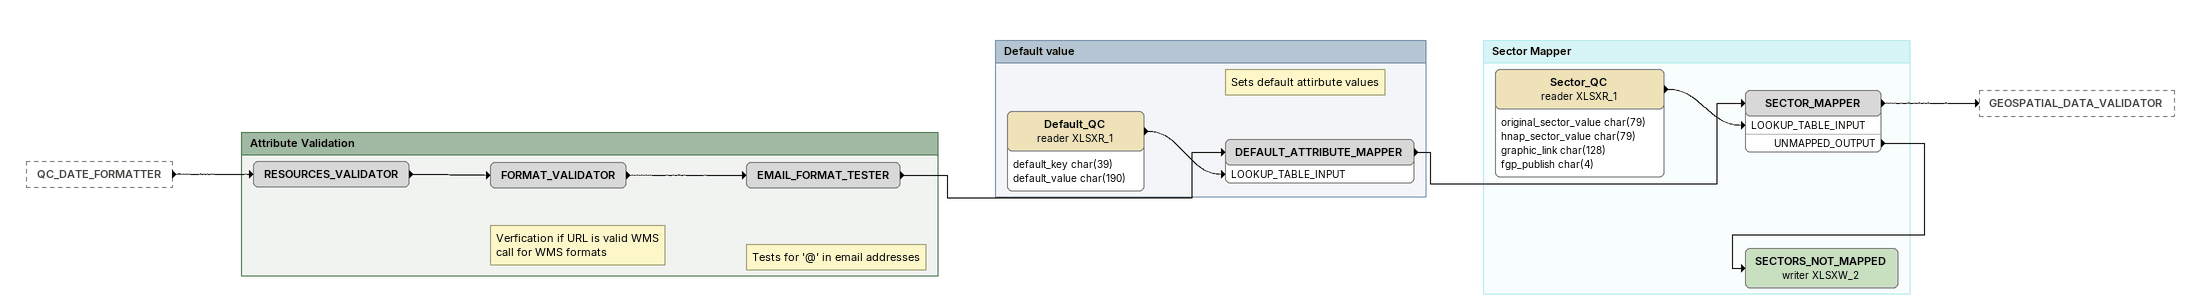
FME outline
QC_DATE_FORMATTER [outside]
    -> RESOURCES_VALIDATOR

Bookmark: Attribute Validation
RESOURCES_VALIDATOR
    -> FORMAT_VALIDATOR
Note: Verfication if URL is valid WMS call for WMS formats
FORMAT_VALIDATOR
    -> EMAIL_FORMAT_TESTER
Note: Tests for '@' in email addresses
EMAIL_FORMAT_TESTER
    -> DEFAULT_ATTRIBUTE_MAPPER

Bookmark: Default value
Default_QC (reader XLSXR_1)
    attributes: default_key char(39), default_value char(190)
    -> DEFAULT_ATTRIBUTE_MAPPER [LOOKUP_TABLE_INPUT]
Note: Sets default attirbute values
DEFAULT_ATTRIBUTE_MAPPER
    -> SECTOR_MAPPER

Bookmark: Sector Mapper
Sector_QC (reader XLSXR_1)
    attributes: original_sector_value char(79), hnap_sector_value char(79), graphic_link char(128), fgp_publish char(4)
    -> SECTOR_MAPPER [LOOKUP_TABLE_INPUT]
SECTOR_MAPPER
    -> GEOSPATIAL_DATA_VALIDATOR
    UNMAPPED_OUTPUT -> SECTORS_NOT_MAPPED (writer XLSXW_2)
SECTORS_NOT_MAPPED (writer XLSXW_2)
